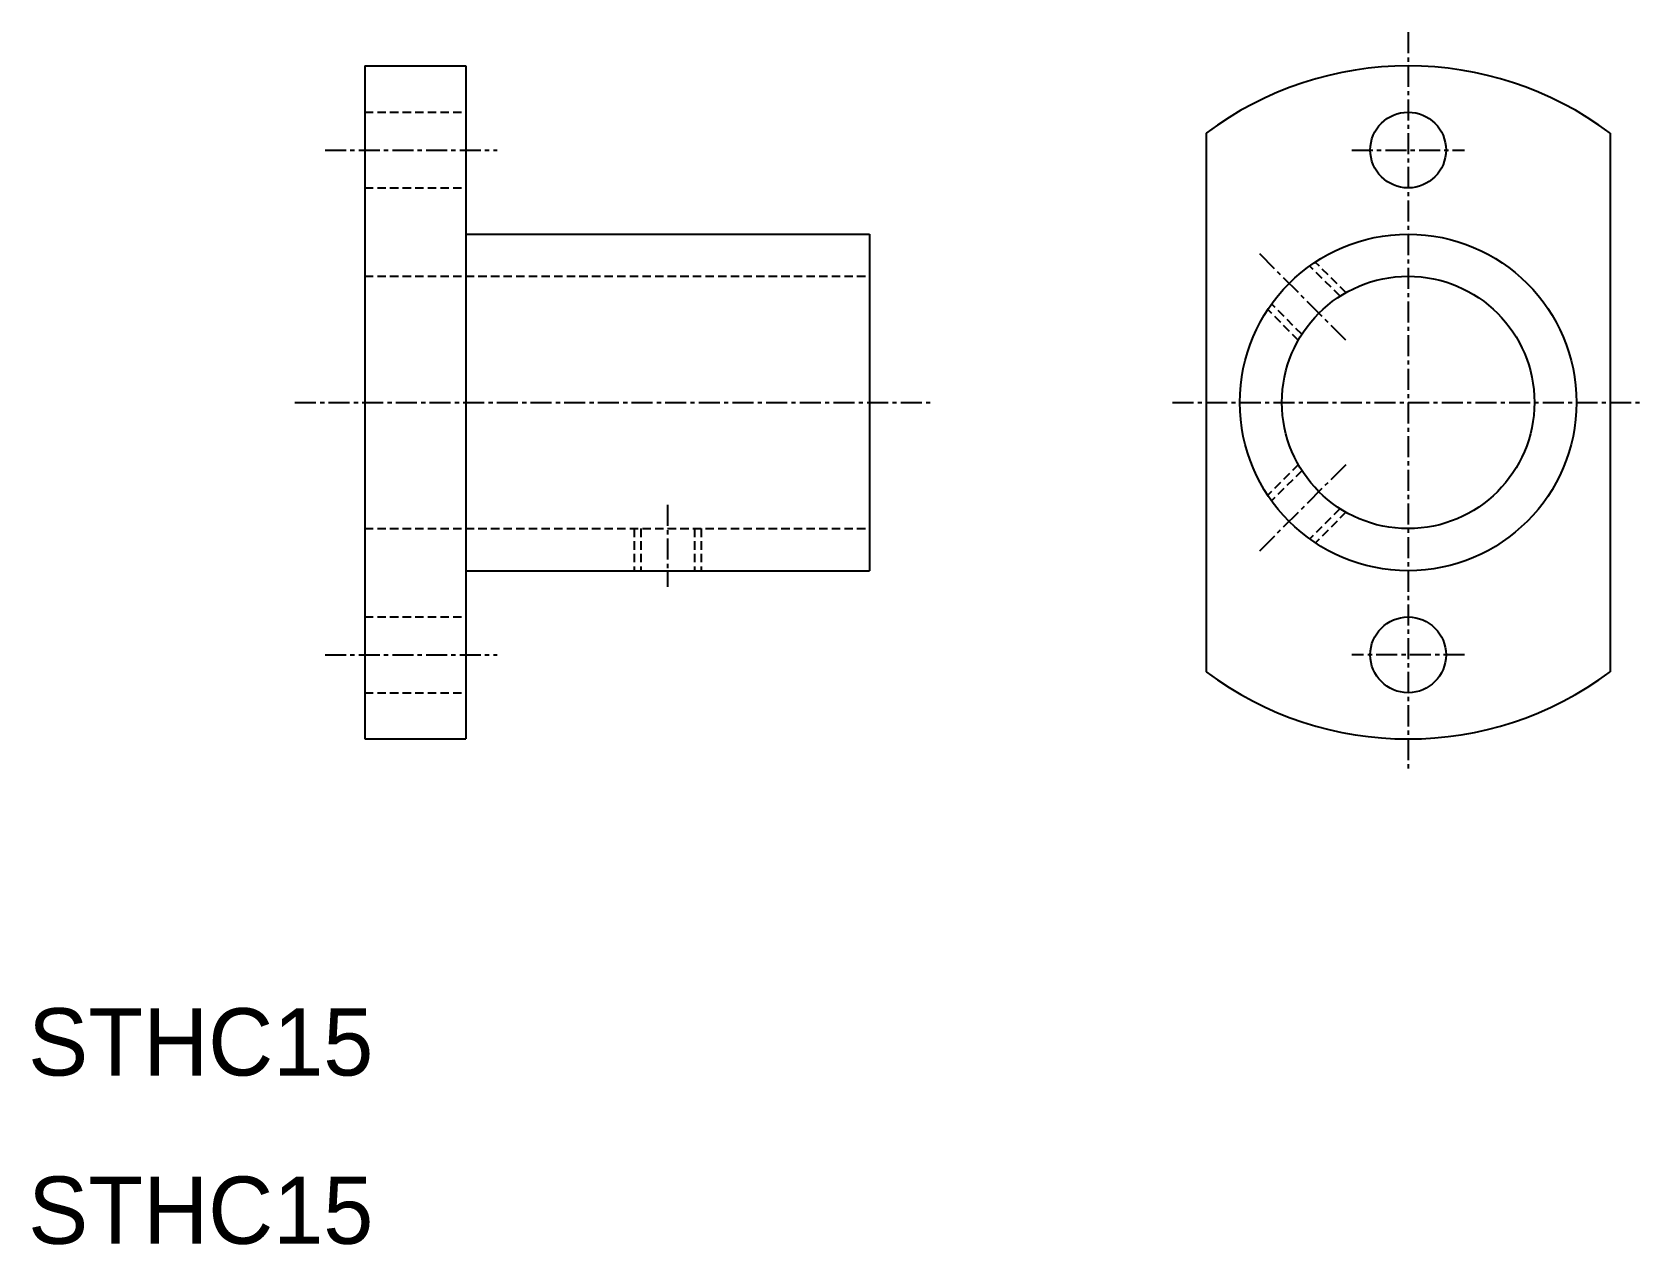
# Model space of a CAD drawing. Extents: x 10.2 to 106, y 9.9 to 82.
import ezdxf

# ---------------------------------------------------------------- set-up
doc = ezdxf.new("R2010")
doc.units = 0
doc.linetypes.add('CENTER', pattern=[2, 1.25, -0.25, 0.25, -0.25])
doc.linetypes.add('DASHED', pattern=[0.75, 0.5, -0.25])
doc.layers.get('0').update_dxf_attribs({"linetype": 'CONTINUOUS'})
doc.layers.add('CENTER', color=1, linetype='CENTER')

msp = doc.modelspace()

# ---------------------------------------------------------------- linework, layer by layer
at = {"color": 7, "linetype": 'CONTINUOUS'}
for p, q in [((29.9999, 80), (29.9999, 40)), ((29.9999, 80), (35.9999, 80)), ((35.9999, 80), (35.9999, 40)), ((79.9999, 76), (79.9999, 44)), ((103.9999, 76), (103.9999, 44)), ((35.9999, 70), (59.9999, 70)), ((59.9999, 70), (59.9999, 50)), ((29.9999, 69.5), (29.9999, 69.5001)), ((29.9999, 60), (30, 60)), ((35.9999, 50), (59.9999, 50)), ((29.9999, 40), (35.9999, 40))]:
    msp.add_line(p, q, dxfattribs=at)
at = {"color": 3, "linetype": 'DASHED'}
for p, q in [((29.9999, 77.25), (35.9999, 77.25)), ((29.9999, 72.75), (35.9999, 72.75)), ((87.950055, 66.312586), (86.142241, 68.120401)), ((88.314457, 66.51387), (86.482834, 68.345493)), ((29.9999, 67.5), (59.9999, 67.5)), ((85.48603, 63.685443), (83.654407, 65.517066)), ((85.687313, 64.049845), (83.879499, 65.857659)), ((85.474425, 56.302951), (83.642802, 54.471328)), ((85.675709, 55.93855), (83.867894, 54.130735)), ((87.93845, 53.675808), (86.130636, 51.867993)), ((88.302852, 53.474524), (86.471229, 51.642901)), ((29.9999, 52.5), (59.9999, 52.5)), ((45.9999, 52.5), (45.9999, 50)), ((46.3999, 52.5), (46.3999, 50)), ((49.5999, 52.5), (49.5999, 50)), ((49.9999, 52.5), (49.9999, 50)), ((29.9999, 47.25), (35.9999, 47.25)), ((29.9999, 42.75), (35.9999, 42.75))]:
    msp.add_line(p, q, dxfattribs=at)
at = {"color": 7, "linetype": 'CONTINUOUS'}
for centre, radius in [((91.9999, 75), 2.25), ((91.9999, 60), 10), ((91.9999, 60), 7.5), ((91.9999, 45), 2.25)]:
    msp.add_circle(centre, radius, dxfattribs=at)
for start, end in [(53.130102, 126.869898), (233.130102, 306.869898)]:
    msp.add_arc((91.9999, 60), 20, start, end, dxfattribs=at)
at = {"layer": 'CENTER', "color": 1, "linetype": 'CENTER'}
for p, q in [((91.9999, 82), (91.9999, 38)), ((27.642895, 75), (37.86127, 75)), ((88.644604, 75), (95.355197, 75)), ((88.303199, 63.6967), (83.036061, 68.963839)), ((25.854218, 60), (63.804023, 60)), ((77.9999, 60), (105.9999, 60)), ((88.291595, 56.291694), (83.024456, 51.024555)), ((47.9999, 53.908229), (47.9999, 49.041798)), ((27.642895, 45), (37.86127, 45)), ((95.355197, 45), (88.644604, 45))]:
    msp.add_line(p, q, dxfattribs=at)

# ---------------------------------------------------------------- texts
at = {"color": 7, "linetype": 'CONTINUOUS'}
for p in [(10, 20), (10, 10)]:
    msp.add_text('STHC15', height=4, dxfattribs=at).set_placement(p)

doc.saveas('drawing.dxf')
